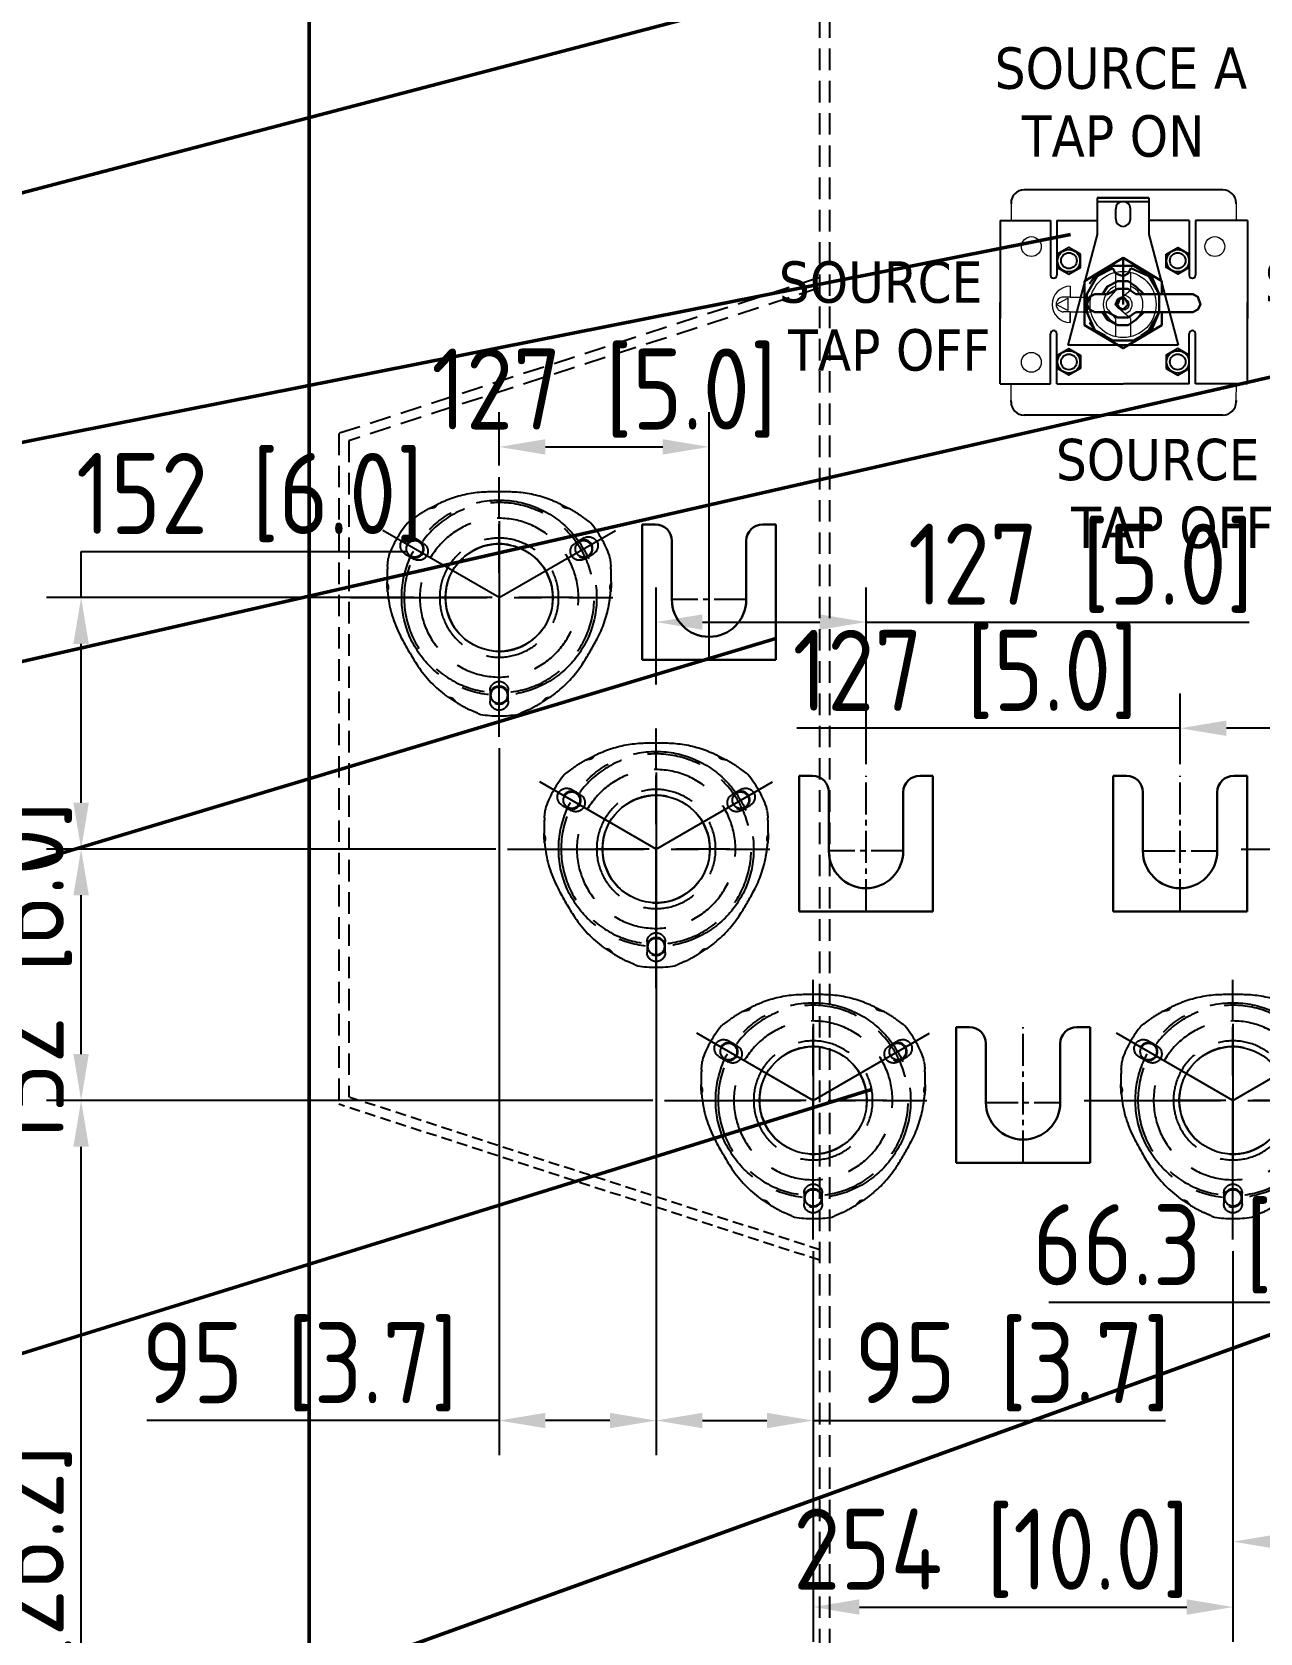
# Model space of a CAD drawing. Header units: millimetres. Extents: x 237080 to 246815, y -181726 to -175279.
# Drawn here: x 238510 to 239253, y -177524 to -176555 of the extents above; entities that cross this region are included whole.
import ezdxf

# ---------------------------------------------------------------- set-up
doc = ezdxf.new("R2010")
doc.units = ezdxf.units.MM
doc.header["$LTSCALE"] = 13
for name, pattern in [('CENTER', [50.8, 31.75, -6.35, 6.35, -6.35]), ('CENTER2', [1.125, 0.75, -0.125, 0.125, -0.125]), ('CENTERX2', [101.6, 63.5, -12.7, 12.7, -12.7]), ('DASHED', [0.75, 0.5, -0.25])]:
    doc.linetypes.add(name, pattern=pattern)
doc.layers.get('0').update_dxf_attribs({"color": 1, "linetype": 'CENTER'})
for name, color, linetype in [('1', 4, 'Continuous'), ('2细线层', 4, 'Continuous'), ('4虚线层', 6, 'DASHED'), ('中心线', 1, 'CENTER2'), ('粗实线', 4, 'Continuous')]:
    doc.layers.add(name, color=color, linetype=linetype)
doc.layers.add('2细实线', color=3, linetype='Continuous', lineweight=20)
doc.layers.add('标注、文本', color=3, linetype='Continuous', lineweight=25)
doc.styles.get("Standard").update_dxf_attribs({"font": 'gbenor.shx', "bigfont": 'gbcbig.shx'})
doc.styles.add('Tahoma$001', font='tahoma.ttf', dxfattribs={"height": 2.159784})
doc.dimstyles.new('英寸 1-10', dxfattribs={"dimscale": 14, "dimtxt": 3.5, "dimasz": 2, "dimexe": 1.5, "dimexo": 0.5, "dimgap": 0.5, "dimtad": 1, "dimtoh": 1, "dimdec": 1, "dimdsep": 46, "dimtxsty": 'Standard', "dimcen": 2.5, "dimclrd": 3, "dimclre": 3, "dimclrt": 3, "dimadec": 0, "dimazin": 2, "dimtfac": 1, "dimtdec": 1, "dimtmove": 0, "dimatfit": 2, "dimfxl": 1, "dimarcsym": 0})

# ---------------------------------------------------------------- blocks, each defined once
blk = doc.blocks.new('A$C712F3155')
at = {"layer": '1', "color": 1, "linetype": 'CENTERX2', "lineweight": -3, "ltscale": 0.1}
for p, q in [((90, 0), (90, 156.99)), ((90, 130.33), (90, 35.46)), ((90, 84.09), (19.54, 124.77)), ((90, 84.09), (160.46, 124.77)), ((0, 84.09), (158.71, 84.09))]:
    blk.add_line(p, q, dxfattribs=at)
blk.add_circle((90, 84.09), 59, dxfattribs=at)
at = {"layer": '2细线层'}
for centre in [(38.9, 113.59), (141.1, 113.59), (90, 25.09)]:
    blk.add_circle(centre, 5, dxfattribs=at)
at = {"layer": '标注、文本'}
for centre in [(38.9, 113.59), (141.1, 113.59), (90, 25.09)]:
    blk.add_arc(centre, 5.5, 242.67153, 150.00001, dxfattribs=at)
at = {"layer": '粗实线'}
blk.add_circle((90, 84.09), 32.5, dxfattribs=at)
blk = doc.blocks.new('0.020')
at = {"layer": '中心线', "ltscale": 2}
for p, q in [((13611.24, 16499.07), (13611.24, 16581.07)), ((13588.74, 16535.57), (13633.74, 16535.57))]:
    blk.add_line(p, q, dxfattribs=at)
at = {"layer": '粗实线', "lineweight": 30}
for p, q in [((13570.74, 16499.07), (13570.74, 16581.07)), ((13570.74, 16581.07), (13578.74, 16581.07)), ((13643.74, 16581.07), (13651.74, 16581.07)), ((13651.74, 16499.07), (13651.74, 16581.07)), ((13588.74, 16535.57), (13588.74, 16571.07)), ((13633.74, 16535.57), (13633.74, 16571.07)), ((13570.74, 16499.07), (13651.74, 16499.07))]:
    blk.add_line(p, q, dxfattribs=at)
for centre, radius, start, end in [((13578.74, 16571.07), 10, 0, 90), ((13643.74, 16571.07), 10, 90, 180), ((13611.24, 16535.57), 22.5, 180, 0)]:
    blk.add_arc(centre, radius, start, end, dxfattribs=at)
blk = doc.blocks.new('*D238')
at = {"layer": '2细实线', "color": 3, "linetype": 'ByBlock', "lineweight": -2}
for p, q in [((238887.68, -176949.98), (238887.68, -176891.3)), ((239014.68, -176998.23), (239014.68, -176891.3)), ((238915.68, -176912.3), (238986.68, -176912.3)), ((239014.68, -176912.3), (239246.55, -176912.3))]:
    blk.add_line(p, q, dxfattribs=at)
at = {"layer": '2细实线', "color": 3, "linetype": 'ByBlock'}
for points in [[(238915.68, -176907.64), (238915.68, -176916.97), (238887.68, -176912.3)], [(238986.68, -176907.64), (238986.68, -176916.97), (239014.68, -176912.3)]]:
    blk.add_solid(points, dxfattribs=at)
at = {"layer": 'Defpoints', "color": 0, "linetype": 'ByBlock'}
for p in [(239014.68, -176912.3), (238887.68, -176956.98), (239014.68, -177005.23)]:
    blk.add_point(p, dxfattribs=at)
at = {"layer": '2细实线', "color": 3, "linetype": 'ByBlock', "insert": (239144.62, -176879.78), "char_height": 49, "attachment_point": 5}
blk.add_mtext('127 [5.0]', dxfattribs=at)
blk = doc.blocks.new('*D239')
at = {"layer": '2细实线', "color": 3, "linetype": 'ByBlock', "lineweight": -2}
for p, q in [((238792.68, -176817.63), (238792.68, -176785.36)), ((238919.68, -176928.23), (238919.68, -176785.36)), ((238820.68, -176806.36), (238891.68, -176806.36))]:
    blk.add_line(p, q, dxfattribs=at)
at = {"layer": '2细实线', "color": 3, "linetype": 'ByBlock'}
for points in [[(238820.68, -176801.7), (238820.68, -176811.03), (238792.68, -176806.36)], [(238891.68, -176801.7), (238891.68, -176811.03), (238919.68, -176806.36)]]:
    blk.add_solid(points, dxfattribs=at)
at = {"layer": 'Defpoints', "color": 0, "linetype": 'ByBlock'}
for p in [(238919.68, -176806.36), (238792.68, -176824.63), (238919.68, -176935.23)]:
    blk.add_point(p, dxfattribs=at)
at = {"layer": '2细实线', "color": 3, "linetype": 'ByBlock', "insert": (238856.18, -176773.84), "char_height": 49, "attachment_point": 5}
blk.add_mtext('127 [5.0]', dxfattribs=at)
blk = doc.blocks.new('*D241')
at = {"layer": '2细实线', "color": 3, "linetype": 'ByBlock', "lineweight": -2}
for p, q in [((239204.68, -176998.23), (239204.68, -176955.5)), ((239331.68, -176969.63), (239331.68, -176955.5)), ((239204.68, -176976.5), (238972.8, -176976.5)), ((239303.68, -176976.5), (239232.68, -176976.5))]:
    blk.add_line(p, q, dxfattribs=at)
at = {"layer": '2细实线', "color": 3, "linetype": 'ByBlock'}
for points in [[(239232.68, -176971.83), (239232.68, -176981.16), (239204.68, -176976.5)], [(239303.68, -176971.83), (239303.68, -176981.16), (239331.68, -176976.5)]]:
    blk.add_solid(points, dxfattribs=at)
at = {"layer": 'Defpoints', "color": 0, "linetype": 'ByBlock'}
for p in [(239204.68, -176976.5), (239331.68, -176976.63), (239204.68, -177005.23)]:
    blk.add_point(p, dxfattribs=at)
at = {"layer": '2细实线', "color": 3, "linetype": 'ByBlock', "insert": (239074.74, -176943.97), "char_height": 49, "attachment_point": 5}
blk.add_mtext('127 [5.0]', dxfattribs=at)
blk = doc.blocks.new('A$C03F92070')
at = {"layer": '4虚线层', "ltscale": 5}
for p, q in [((16.36, 107.57), (21.99, 104.32)), ((67.85, 40.24), (67.85, 116.01)), ((113.71, 104.32), (119.34, 107.57)), ((16.49, 94.79), (10.86, 98.04)), ((124.84, 98.04), (119.21, 94.79)), ((23.33, 71.49), (112.37, 71.49)), ((62.35, 8.86), (62.35, 15.36)), ((73.35, 15.36), (73.35, 8.86))]:
    blk.add_line(p, q, dxfattribs=at)
for radius in [57.5, 48, 36, 32.5]:
    blk.add_circle((67.85, 71.49), radius, dxfattribs=at)
at = {"layer": '4虚线层', "ltscale": 5, "extrusion": (0, 0, -1)}
for centre, radius, start, end in [((-67.85, -88.03), 223.54, 87.94531, 92.05469), ((-68.85, 46.49), 90, 64.92451, 71.02185), ((-62.34, 65.41), 70, 71.02185, 87.94531), ((-73.35, 65.41), 70, 92.05469, 108.97815), ((-66.85, 46.49), 90, 108.97815, 115.07549), ((-67.85, 71.49), 71.5, 20.96454, 39.03546), ((-68.85, 46.49), 90, 51.08313, 52.23427), ((-68.85, 46.49), 90, 55.4521, 61.38179), ((-66.85, 46.49), 90, 118.61821, 124.5479), ((-66.85, 46.49), 90, 127.76573, 128.91687), ((-67.85, 71.49), 71.5, 140.96454, 159.03546), ((-90, 83.12), 90, 7.76573, 8.91687), ((-45.7, 83.12), 90, 171.08313, 172.23427), ((-90, 83.12), 90, 358.61821, 4.5479), ((-45.7, 83.12), 90, 175.4521, 181.38179), ((-90, 83.12), 90, 349.46719, 355.07549), ((-65.57, 80.82), 70, 186.60228, 207.21776), ((-45.7, 83.12), 90, 184.92451, 186.60228), ((-70.33, 79.46), 70, 331.9245, 349.46719), ((70.97, 151.05), 223.54, 207.21776, 212.35682), ((-205.81, 151.73), 223.54, 327.65027, 331.9245), ((-76.09, 69.57), 70, 310.17076, 327.65027), ((-58.73, 68.87), 70, 212.35682, 233.02623), ((-89, 84.85), 90, 304.92451, 310.17076), ((-46.7, 84.85), 90, 233.02623, 235.07549), ((-89, 84.85), 90, 295.4521, 301.38179), ((-89, 84.85), 90, 291.08313, 292.23427), ((-67.85, 71.49), 71.5, 260.96454, 279.03546), ((-46.7, 84.85), 90, 247.76573, 248.91687), ((-46.7, 84.85), 90, 238.61821, 244.5479)]:
    blk.add_arc(centre, radius, start, end, dxfattribs=at)
at = {"layer": '4虚线层', "ltscale": 5}
for centre, start, end in [((13.61, 102.81), 60, 240), ((122.09, 102.81), 300, 120), ((19.24, 99.56), 240, 60), ((116.46, 99.56), 120, 300), ((67.85, 15.36), 0, 180), ((67.85, 8.86), 180, 0)]:
    blk.add_arc(centre, 5.5, start, end, dxfattribs=at)
for points, knots in [([(30.89, 128.1), (30.89, 128.1), (30.88, 128.1), (30.83, 128.07), (30.76, 128.04), (30.57, 127.95), (30.45, 127.89), (30.18, 127.77), (30.03, 127.69), (29.7, 127.53), (29.52, 127.45), (29.16, 127.27), (28.96, 127.17), (28.58, 126.98), (28.39, 126.89), (27.99, 126.69), (27.8, 126.59), (27.42, 126.39), (27.24, 126.3), (26.87, 126.11), (26.7, 126.02), (26.39, 125.85), (26.24, 125.77), (25.98, 125.63), (25.87, 125.57), (25.69, 125.47), (25.63, 125.44), (25.58, 125.41), (25.57, 125.4), (25.57, 125.4), (25.57, 125.4), (25.57, 125.4)], [0, 0, 0, 0, 0.043819, 0.043819, 0.119878, 0.119878, 0.195937, 0.195937, 0.271996, 0.271996, 0.348055, 0.348055, 0.424114, 0.424114, 0.500173, 0.500173, 0.576231, 0.576231, 0.65229, 0.65229, 0.728349, 0.728349, 0.804408, 0.804408, 0.880467, 0.880467, 0.956526, 0.956526, 0.994556, 0.994556, 1, 1, 1, 1]), ([(30.71, 128.01), (30.65, 127.99), (30.59, 127.94), (30.48, 127.84), (30.42, 127.77), (30.3, 127.62), (30.24, 127.54), (30.11, 127.35), (30.04, 127.25), (29.89, 127.05), (29.81, 126.95), (29.62, 126.74), (29.51, 126.65), (29.29, 126.47), (29.16, 126.4), (28.9, 126.26), (28.77, 126.2), (28.36, 126.06), (28.08, 125.99), (27.53, 125.87), (27.26, 125.83), (26.87, 125.76), (26.75, 125.74), (26.5, 125.7), (26.38, 125.67), (26.05, 125.61), (25.85, 125.56), (25.74, 125.5)], [0, 0, 0, 0, 0.0625, 0.0625, 0.125, 0.125, 0.1875, 0.1875, 0.25, 0.25, 0.3125, 0.3125, 0.375, 0.375, 0.4375, 0.4375, 0.5, 0.5, 0.625, 0.625, 0.75, 0.75, 0.8125, 0.8125, 0.875, 0.875, 1, 1, 1, 1]), ([(110.13, 125.4), (110.13, 125.4), (110.13, 125.4), (110.13, 125.4), (110.12, 125.41), (110.07, 125.44), (110.01, 125.47), (109.83, 125.57), (109.72, 125.63), (109.46, 125.77), (109.31, 125.85), (108.99, 126.02), (108.81, 126.11), (108.45, 126.3), (108.26, 126.4), (107.88, 126.6), (107.68, 126.7), (107.29, 126.9), (107.1, 127), (106.72, 127.18), (106.53, 127.28), (106.16, 127.46), (105.99, 127.54), (105.66, 127.7), (105.51, 127.77), (105.24, 127.9), (105.12, 127.95), (104.94, 128.04), (104.87, 128.07), (104.82, 128.09), (104.81, 128.1), (104.8, 128.1), (104.8, 128.1), (104.8, 128.1)], [0, 0, 0, 0, 0.005743, 0.005743, 0.043766, 0.043766, 0.119813, 0.119813, 0.195859, 0.195859, 0.271906, 0.271906, 0.347952, 0.347952, 0.423999, 0.423999, 0.500046, 0.500046, 0.576092, 0.576092, 0.652139, 0.652139, 0.728185, 0.728185, 0.804232, 0.804232, 0.880279, 0.880279, 0.956325, 0.956325, 0.994349, 0.994349, 1, 1, 1, 1]), ([(109.96, 125.5), (109.9, 125.53), (109.83, 125.55), (109.65, 125.6), (109.54, 125.63), (109.21, 125.7), (108.96, 125.74), (108.44, 125.83), (108.17, 125.87), (107.63, 125.99), (107.34, 126.06), (106.94, 126.2), (106.8, 126.26), (106.54, 126.39), (106.42, 126.47), (106.19, 126.64), (106.08, 126.74), (105.9, 126.94), (105.81, 127.05), (105.66, 127.25), (105.59, 127.35), (105.46, 127.53), (105.39, 127.62), (105.28, 127.77), (105.22, 127.84), (105.11, 127.94), (105.05, 127.99), (104.99, 128.01)], [0, 0, 0, 0, 0.0625, 0.0625, 0.125, 0.125, 0.25, 0.25, 0.375, 0.375, 0.5, 0.5, 0.5625, 0.5625, 0.625, 0.625, 0.6875, 0.6875, 0.75, 0.75, 0.8125, 0.8125, 0.875, 0.875, 0.9375, 0.9375, 1, 1, 1, 1]), ([(13.95, 117.81), (13.92, 117.79), (13.88, 117.76), (13.82, 117.71), (13.77, 117.67), (13.74, 117.65), (13.73, 117.64)], [0, 0, 0, 0, 0.272943, 0.542517, 0.809704, 1, 1, 1, 1]), ([(14.22, 118.02), (14.2, 118), (14.15, 117.96), (14.08, 117.91), (14.01, 117.86), (13.97, 117.82), (13.95, 117.81)], [0, 0, 0, 0, 0.251777, 0.501943, 0.751136, 1, 1, 1, 1]), ([(14.55, 118.27), (14.52, 118.25), (14.46, 118.2), (14.38, 118.14), (14.3, 118.08), (14.25, 118.04), (14.22, 118.02)], [0, 0, 0, 0, 0.251749, 0.501948, 0.751171, 1, 1, 1, 1]), ([(15.74, 119.15), (15.69, 119.12), (15.59, 119.05), (15.45, 118.94), (15.32, 118.84), (15.18, 118.74), (15.05, 118.65), (14.92, 118.55), (14.8, 118.45), (14.67, 118.36), (14.59, 118.3), (14.55, 118.27)], [0, 0, 0, 0, 0.114473, 0.22719, 0.338528, 0.448878, 0.558641, 0.668227, 0.778044, 0.888502, 1, 1, 1, 1]), ([(17.82, 120.63), (17.81, 120.62), (17.74, 120.57), (17.58, 120.46), (17.28, 120.26), (16.94, 120.02), (16.6, 119.78), (16.29, 119.55), (16.01, 119.35), (15.83, 119.22), (15.74, 119.15)], [0, 0, 0, 0, 0.026865, 0.187364, 0.351072, 0.511786, 0.674931, 0.783277, 0.891149, 1, 1, 1, 1]), ([(119.96, 119.15), (119.92, 119.19), (119.82, 119.25), (119.69, 119.35), (119.55, 119.45), (119.41, 119.55), (119.28, 119.65), (119.06, 119.81), (118.76, 120.02), (118.42, 120.26), (118.12, 120.46), (117.96, 120.57), (117.89, 120.62), (117.88, 120.63)], [0, 0, 0, 0, 0.05466, 0.108896, 0.162888, 0.216817, 0.270864, 0.325211, 0.488741, 0.649833, 0.813717, 0.974388, 1, 1, 1, 1]), ([(121.15, 118.27), (121.11, 118.3), (121.03, 118.36), (120.9, 118.45), (120.78, 118.55), (120.65, 118.65), (120.52, 118.74), (120.38, 118.84), (120.25, 118.94), (120.1, 119.05), (120.01, 119.12), (119.96, 119.15)], [0, 0, 0, 0, 0.111498, 0.221956, 0.331773, 0.441359, 0.551122, 0.661472, 0.77281, 0.885527, 1, 1, 1, 1]), ([(121.48, 118.02), (121.45, 118.04), (121.4, 118.08), (121.32, 118.14), (121.23, 118.2), (121.18, 118.25), (121.15, 118.27)], [0, 0, 0, 0, 0.248829, 0.498052, 0.748251, 1, 1, 1, 1]), ([(121.75, 117.81), (121.73, 117.82), (121.69, 117.86), (121.62, 117.91), (121.55, 117.96), (121.5, 118), (121.48, 118.02)], [0, 0, 0, 0, 0.248864, 0.498057, 0.748223, 1, 1, 1, 1]), ([(121.97, 117.64), (121.96, 117.65), (121.93, 117.67), (121.88, 117.71), (121.82, 117.76), (121.78, 117.79), (121.75, 117.81)], [0, 0, 0, 0, 0.190293, 0.457482, 0.727057, 1, 1, 1, 1]), ([(0.52, 92.79), (0.51, 92.73), (0.5, 92.62), (0.48, 92.45), (0.46, 92.28), (0.45, 92.11), (0.43, 91.95), (0.4, 91.68), (0.37, 91.32), (0.33, 90.9), (0.3, 90.54), (0.29, 90.34), (0.28, 90.26), (0.28, 90.25)], [0, 0, 0, 0, 0.05466, 0.108897, 0.162889, 0.216817, 0.270864, 0.325211, 0.488741, 0.649833, 0.813717, 0.974388, 1, 1, 1, 1]), ([(0.69, 94.25), (0.68, 94.21), (0.67, 94.11), (0.65, 93.95), (0.63, 93.8), (0.61, 93.64), (0.59, 93.47), (0.57, 93.31), (0.55, 93.14), (0.53, 92.96), (0.52, 92.85), (0.52, 92.79)], [0, 0, 0, 0, 0.111498, 0.221956, 0.331773, 0.441359, 0.551122, 0.661472, 0.77281, 0.885527, 1, 1, 1, 1]), ([(0.74, 94.67), (0.73, 94.63), (0.73, 94.57), (0.71, 94.47), (0.7, 94.36), (0.69, 94.29), (0.69, 94.25)], [0, 0, 0, 0, 0.248829, 0.498052, 0.748251, 1, 1, 1, 1]), ([(0.82, 95.29), (0.82, 95.27), (0.81, 95.24), (0.81, 95.17), (0.8, 95.1), (0.79, 95.04), (0.78, 95.01)], [0, 0, 0, 0, 0.190297, 0.457484, 0.727058, 1, 1, 1, 1]), ([(134.92, 95.01), (134.91, 95.04), (134.9, 95.1), (134.89, 95.17), (134.89, 95.24), (134.88, 95.27), (134.88, 95.29)], [0, 0, 0, 0, 0.272943, 0.542517, 0.809704, 1, 1, 1, 1]), ([(134.96, 94.67), (134.96, 94.7), (134.95, 94.76), (134.94, 94.85), (134.93, 94.93), (134.92, 94.98), (134.92, 95.01)], [0, 0, 0, 0, 0.251777, 0.501943, 0.751136, 1, 1, 1, 1]), ([(135.01, 94.25), (135.01, 94.29), (135, 94.36), (134.99, 94.47), (134.97, 94.57), (134.96, 94.63), (134.96, 94.67)], [0, 0, 0, 0, 0.251749, 0.501948, 0.751171, 1, 1, 1, 1]), ([(135.18, 92.79), (135.18, 92.85), (135.16, 92.96), (135.15, 93.14), (135.13, 93.31), (135.11, 93.47), (135.09, 93.64), (135.07, 93.8), (135.05, 93.95), (135.03, 94.11), (135.02, 94.21), (135.01, 94.25)], [0, 0, 0, 0, 0.114473, 0.22719, 0.338528, 0.448878, 0.558641, 0.668227, 0.778044, 0.888502, 1, 1, 1, 1]), ([(135.42, 90.25), (135.42, 90.26), (135.41, 90.34), (135.4, 90.54), (135.37, 90.9), (135.33, 91.31), (135.29, 91.73), (135.25, 92.11), (135.22, 92.45), (135.2, 92.67), (135.18, 92.79)], [0, 0, 0, 0, 0.026865, 0.187364, 0.351073, 0.511786, 0.674931, 0.783277, 0.891149, 1, 1, 1, 1]), ([(0.02, 81.15), (0.02, 81.15), (0.02, 81.15), (0.02, 81.15), (0.02, 81.14), (0.02, 81.08), (0.02, 81.01), (0.02, 80.81), (0.03, 80.68), (0.04, 80.38), (0.04, 80.21), (0.05, 79.85), (0.06, 79.65), (0.08, 79.24), (0.09, 79.03), (0.11, 78.6), (0.12, 78.38), (0.14, 77.94), (0.16, 77.72), (0.18, 77.3), (0.2, 77.09), (0.23, 76.68), (0.24, 76.49), (0.27, 76.13), (0.28, 75.96), (0.3, 75.67), (0.32, 75.54), (0.33, 75.33), (0.34, 75.26), (0.34, 75.2), (0.35, 75.19), (0.35, 75.19), (0.35, 75.19), (0.35, 75.19)], [0, 0, 0, 0, 0.005743, 0.005743, 0.043766, 0.043766, 0.119813, 0.119813, 0.195859, 0.195859, 0.271906, 0.271906, 0.347952, 0.347952, 0.423999, 0.423999, 0.500046, 0.500046, 0.576092, 0.576092, 0.652139, 0.652139, 0.728185, 0.728185, 0.804232, 0.804232, 0.880279, 0.880279, 0.956325, 0.956325, 0.994349, 0.994349, 1, 1, 1, 1]), ([(0.02, 80.95), (0.02, 80.89), (0.04, 80.81), (0.08, 80.63), (0.12, 80.53), (0.22, 80.21), (0.31, 79.97), (0.5, 79.47), (0.59, 79.22), (0.76, 78.69), (0.85, 78.41), (0.92, 77.98), (0.94, 77.84), (0.96, 77.55), (0.95, 77.4), (0.91, 77.12), (0.88, 76.97), (0.8, 76.71), (0.75, 76.59), (0.65, 76.35), (0.6, 76.24), (0.51, 76.03), (0.47, 75.94), (0.39, 75.76), (0.37, 75.68), (0.33, 75.53), (0.32, 75.46), (0.33, 75.4)], [0, 0, 0, 0, 0.0625, 0.0625, 0.125, 0.125, 0.25, 0.25, 0.375, 0.375, 0.5, 0.5, 0.5625, 0.5625, 0.625, 0.625, 0.6875, 0.6875, 0.75, 0.75, 0.8125, 0.8125, 0.875, 0.875, 0.9375, 0.9375, 1, 1, 1, 1]), ([(135.37, 75.4), (135.38, 75.46), (135.37, 75.53), (135.33, 75.68), (135.31, 75.76), (135.23, 75.94), (135.19, 76.03), (135.1, 76.24), (135.04, 76.35), (134.95, 76.58), (134.9, 76.71), (134.82, 76.97), (134.79, 77.11), (134.75, 77.4), (134.74, 77.54), (134.76, 77.83), (134.78, 77.98), (134.85, 78.4), (134.93, 78.68), (135.11, 79.21), (135.2, 79.47), (135.34, 79.84), (135.38, 79.96), (135.47, 80.2), (135.51, 80.31), (135.62, 80.63), (135.68, 80.83), (135.68, 80.95)], [0, 0, 0, 0, 0.0625, 0.0625, 0.125, 0.125, 0.1875, 0.1875, 0.25, 0.25, 0.3125, 0.3125, 0.375, 0.375, 0.4375, 0.4375, 0.5, 0.5, 0.625, 0.625, 0.75, 0.75, 0.8125, 0.8125, 0.875, 0.875, 1, 1, 1, 1]), ([(135.35, 75.19), (135.35, 75.19), (135.35, 75.2), (135.36, 75.26), (135.37, 75.34), (135.38, 75.54), (135.4, 75.67), (135.42, 75.97), (135.43, 76.14), (135.46, 76.51), (135.48, 76.7), (135.5, 77.11), (135.52, 77.32), (135.54, 77.75), (135.56, 77.97), (135.58, 78.41), (135.59, 78.62), (135.61, 79.05), (135.62, 79.26), (135.64, 79.67), (135.65, 79.86), (135.66, 80.22), (135.66, 80.39), (135.67, 80.68), (135.67, 80.81), (135.68, 81.01), (135.68, 81.08), (135.68, 81.14), (135.68, 81.15), (135.68, 81.15), (135.68, 81.15), (135.68, 81.15)], [0, 0, 0, 0, 0.043819, 0.043819, 0.119878, 0.119878, 0.195937, 0.195937, 0.271996, 0.271996, 0.348055, 0.348055, 0.424114, 0.424114, 0.500173, 0.500173, 0.576232, 0.576232, 0.65229, 0.65229, 0.728349, 0.728349, 0.804408, 0.804408, 0.880467, 0.880467, 0.956526, 0.956526, 0.994556, 0.994556, 1, 1, 1, 1]), ([(37.3, 11.18), (37.3, 11.18), (37.31, 11.17), (37.36, 11.14), (37.42, 11.09), (37.59, 10.98), (37.7, 10.9), (37.95, 10.73), (38.09, 10.63), (38.39, 10.43), (38.55, 10.32), (38.89, 10.09), (39.07, 9.97), (39.42, 9.73), (39.61, 9.61), (39.98, 9.37), (40.16, 9.26), (40.51, 9.03), (40.69, 8.91), (41.04, 8.69), (41.2, 8.59), (41.51, 8.4), (41.65, 8.31), (41.9, 8.16), (42.01, 8.09), (42.18, 7.99), (42.24, 7.95), (42.29, 7.92), (42.3, 7.91), (42.3, 7.91), (42.3, 7.91), (42.3, 7.91)], [0, 0, 0, 0, 0.043819, 0.043819, 0.119878, 0.119878, 0.195937, 0.195937, 0.271996, 0.271996, 0.348055, 0.348055, 0.424114, 0.424114, 0.500173, 0.500173, 0.576231, 0.576231, 0.65229, 0.65229, 0.728349, 0.728349, 0.804408, 0.804408, 0.880467, 0.880467, 0.956526, 0.956526, 0.994556, 0.994556, 1, 1, 1, 1]), ([(37.47, 11.06), (37.52, 11.02), (37.59, 11), (37.73, 10.95), (37.82, 10.93), (38.01, 10.91), (38.11, 10.9), (38.34, 10.88), (38.46, 10.87), (38.71, 10.83), (38.85, 10.81), (39.11, 10.75), (39.25, 10.71), (39.52, 10.6), (39.64, 10.53), (39.89, 10.37), (40.01, 10.29), (40.34, 10.01), (40.54, 9.8), (40.91, 9.38), (41.09, 9.17), (41.34, 8.87), (41.42, 8.77), (41.58, 8.58), (41.66, 8.48), (41.88, 8.23), (42.02, 8.08), (42.13, 8.02)], [0, 0, 0, 0, 0.0625, 0.0625, 0.125, 0.125, 0.1875, 0.1875, 0.25, 0.25, 0.3125, 0.3125, 0.375, 0.375, 0.4375, 0.4375, 0.5, 0.5, 0.625, 0.625, 0.75, 0.75, 0.8125, 0.8125, 0.875, 0.875, 1, 1, 1, 1]), ([(93.4, 7.91), (93.4, 7.91), (93.4, 7.91), (93.4, 7.91), (93.41, 7.92), (93.46, 7.95), (93.52, 7.99), (93.69, 8.09), (93.8, 8.16), (94.06, 8.32), (94.2, 8.4), (94.51, 8.6), (94.68, 8.7), (95.02, 8.92), (95.2, 9.04), (95.56, 9.27), (95.75, 9.39), (96.12, 9.63), (96.3, 9.75), (96.65, 9.98), (96.83, 10.1), (97.16, 10.33), (97.32, 10.43), (97.62, 10.64), (97.76, 10.73), (98.01, 10.9), (98.11, 10.98), (98.28, 11.1), (98.34, 11.14), (98.39, 11.17), (98.4, 11.18), (98.4, 11.18), (98.4, 11.18), (98.4, 11.18)], [0, 0, 0, 0, 0.005743, 0.005743, 0.043766, 0.043766, 0.119813, 0.119813, 0.195859, 0.195859, 0.271906, 0.271906, 0.347952, 0.347952, 0.423999, 0.423999, 0.500046, 0.500046, 0.576092, 0.576092, 0.652139, 0.652139, 0.728185, 0.728185, 0.804232, 0.804232, 0.880279, 0.880279, 0.956325, 0.956325, 0.994349, 0.994349, 1, 1, 1, 1]), ([(93.57, 8.02), (93.62, 8.05), (93.68, 8.1), (93.82, 8.23), (93.89, 8.31), (94.11, 8.56), (94.27, 8.76), (94.61, 9.17), (94.79, 9.38), (95.16, 9.79), (95.36, 10), (95.69, 10.28), (95.8, 10.37), (96.05, 10.53), (96.18, 10.6), (96.44, 10.71), (96.58, 10.75), (96.85, 10.81), (96.98, 10.83), (97.24, 10.87), (97.36, 10.88), (97.58, 10.9), (97.69, 10.91), (97.88, 10.93), (97.96, 10.95), (98.11, 11), (98.18, 11.02), (98.23, 11.06)], [0, 0, 0, 0, 0.0625, 0.0625, 0.125, 0.125, 0.25, 0.25, 0.375, 0.375, 0.5, 0.5, 0.5625, 0.5625, 0.625, 0.625, 0.6875, 0.6875, 0.75, 0.75, 0.8125, 0.8125, 0.875, 0.875, 0.9375, 0.9375, 1, 1, 1, 1]), ([(50.31, 3.59), (50.32, 3.59), (50.4, 3.55), (50.57, 3.46), (50.9, 3.31), (51.28, 3.14), (51.66, 2.96), (52.01, 2.8), (52.32, 2.67), (52.52, 2.57), (52.63, 2.53)], [0, 0, 0, 0, 0.026866, 0.187364, 0.351073, 0.511786, 0.674931, 0.783277, 0.891149, 1, 1, 1, 1]), ([(52.63, 2.53), (52.68, 2.5), (52.79, 2.46), (52.95, 2.39), (53.11, 2.32), (53.26, 2.25), (53.41, 2.19), (53.56, 2.12), (53.7, 2.06), (53.85, 2), (53.94, 1.96), (53.98, 1.94)], [0, 0, 0, 0, 0.114473, 0.22719, 0.338528, 0.448878, 0.558641, 0.668227, 0.778044, 0.888502, 1, 1, 1, 1]), ([(53.98, 1.94), (54.02, 1.93), (54.09, 1.9), (54.18, 1.86), (54.28, 1.82), (54.34, 1.79), (54.37, 1.78)], [0, 0, 0, 0, 0.251749, 0.501948, 0.751171, 1, 1, 1, 1]), ([(54.37, 1.78), (54.4, 1.77), (54.45, 1.74), (54.54, 1.71), (54.61, 1.68), (54.66, 1.66), (54.69, 1.65)], [0, 0, 0, 0, 0.251777, 0.501943, 0.751136, 1, 1, 1, 1]), ([(54.69, 1.65), (54.71, 1.64), (54.77, 1.61), (54.84, 1.58), (54.9, 1.56), (54.93, 1.55), (54.94, 1.54)], [0, 0, 0, 0, 0.272943, 0.542518, 0.809705, 1, 1, 1, 1]), ([(80.76, 1.54), (80.77, 1.55), (80.8, 1.56), (80.86, 1.58), (80.93, 1.61), (80.99, 1.64), (81.01, 1.65)], [0, 0, 0, 0, 0.190295, 0.457482, 0.727057, 1, 1, 1, 1]), ([(81.01, 1.65), (81.04, 1.66), (81.08, 1.68), (81.16, 1.71), (81.25, 1.74), (81.3, 1.77), (81.33, 1.78)], [0, 0, 0, 0, 0.248864, 0.498057, 0.748223, 1, 1, 1, 1]), ([(81.33, 1.78), (81.36, 1.79), (81.42, 1.82), (81.52, 1.86), (81.61, 1.9), (81.68, 1.93), (81.72, 1.94)], [0, 0, 0, 0, 0.248829, 0.498052, 0.748251, 1, 1, 1, 1]), ([(81.72, 1.94), (81.76, 1.96), (81.85, 2), (82, 2.06), (82.14, 2.12), (82.29, 2.19), (82.44, 2.25), (82.59, 2.32), (82.75, 2.39), (82.91, 2.46), (83.02, 2.5), (83.07, 2.53)], [0, 0, 0, 0, 0.111498, 0.221956, 0.331773, 0.441359, 0.551122, 0.661472, 0.77281, 0.885527, 1, 1, 1, 1]), ([(83.07, 2.53), (83.12, 2.55), (83.23, 2.6), (83.38, 2.67), (83.54, 2.73), (83.69, 2.8), (83.84, 2.87), (84.09, 2.98), (84.42, 3.14), (84.8, 3.31), (85.13, 3.46), (85.3, 3.55), (85.38, 3.58), (85.39, 3.59)], [0, 0, 0, 0, 0.05466, 0.108897, 0.162889, 0.216817, 0.270864, 0.325211, 0.488741, 0.649834, 0.813718, 0.974389, 1, 1, 1, 1])]:
    blk.add_open_spline(points, degree=3, knots=knots, dxfattribs=at)
blk.add_open_spline([(0.82, 95.28), (0.81, 95.2), (0.82, 95.09), (0.84, 94.95)], degree=3, dxfattribs=at)
blk = doc.blocks.new('*D246')
at = {"layer": '2细实线', "color": 3, "linetype": 'ByBlock', "lineweight": -2}
for p, q in [((238885.68, -177201.53), (238518.74, -177201.53)), ((238539.74, -177839.53), (238539.74, -177229.53)), ((238758.38, -177867.53), (238518.74, -177867.53))]:
    blk.add_line(p, q, dxfattribs=at)
at = {"layer": '2细实线', "color": 3, "linetype": 'ByBlock'}
for points in [[(238535.07, -177229.53), (238544.4, -177229.53), (238539.74, -177201.53)], [(238535.07, -177839.53), (238544.4, -177839.53), (238539.74, -177867.53)]]:
    blk.add_solid(points, dxfattribs=at)
at = {"layer": 'Defpoints', "color": 0, "linetype": 'ByBlock'}
for p in [(238539.74, -177201.53), (238892.68, -177201.53), (238765.38, -177867.53)]:
    blk.add_point(p, dxfattribs=at)
at = {"layer": '2细实线', "color": 3, "linetype": 'ByBlock', "insert": (238507.21, -177534.53), "char_height": 49, "attachment_point": 5, "rotation": 90}
blk.add_mtext('666 [26.2]', dxfattribs=at)
blk = doc.blocks.new('*D247')
at = {"layer": '2细实线', "color": 3, "linetype": 'ByBlock', "lineweight": -2}
for p, q in [((238790.68, -177049.53), (238518.74, -177049.53)), ((238539.74, -177173.53), (238539.74, -177077.53)), ((238644.94, -177201.53), (238518.74, -177201.53))]:
    blk.add_line(p, q, dxfattribs=at)
at = {"layer": '2细实线', "color": 3, "linetype": 'ByBlock'}
for points in [[(238535.07, -177077.53), (238544.4, -177077.53), (238539.74, -177049.53)], [(238535.07, -177173.53), (238544.4, -177173.53), (238539.74, -177201.53)]]:
    blk.add_solid(points, dxfattribs=at)
at = {"layer": 'Defpoints', "color": 0, "linetype": 'ByBlock'}
for p in [(238539.74, -177049.53), (238797.68, -177049.53), (238651.94, -177201.53)]:
    blk.add_point(p, dxfattribs=at)
at = {"layer": '2细实线', "color": 3, "linetype": 'ByBlock', "insert": (238507.21, -177125.53), "char_height": 49, "attachment_point": 5, "rotation": 90}
blk.add_mtext('152 [6.0]', dxfattribs=at)
blk = doc.blocks.new('*D248')
at = {"layer": '2细实线', "color": 3, "linetype": 'ByBlock', "lineweight": -2}
for p, q in [((238539.74, -176897.53), (238539.74, -176869.53)), ((238539.74, -176869.53), (238736.61, -176869.53)), ((238741.16, -176897.53), (238518.74, -176897.53)), ((238539.74, -177021.53), (238539.74, -176925.53)), ((238751.54, -177049.53), (238518.74, -177049.53))]:
    blk.add_line(p, q, dxfattribs=at)
at = {"layer": '2细实线', "color": 3, "linetype": 'ByBlock'}
for points in [[(238535.07, -176925.53), (238544.4, -176925.53), (238539.74, -176897.53)], [(238535.07, -177021.53), (238544.4, -177021.53), (238539.74, -177049.53)]]:
    blk.add_solid(points, dxfattribs=at)
at = {"layer": 'Defpoints', "color": 0, "linetype": 'ByBlock'}
for p in [(238539.74, -176897.53), (238748.16, -176897.53), (238758.54, -177049.53)]:
    blk.add_point(p, dxfattribs=at)
at = {"layer": '2细实线', "color": 3, "linetype": 'ByBlock', "insert": (238641.67, -176837.01), "char_height": 49, "attachment_point": 5}
blk.add_mtext('152 [6.0]', dxfattribs=at)
blk = doc.blocks.new('*D250')
at = {"layer": '2细实线', "color": 3, "linetype": 'ByBlock', "lineweight": -2}
for p, q in [((238792.68, -176988.62), (238792.68, -177416.15)), ((238887.68, -177049.89), (238887.68, -177416.15)), ((238792.68, -177395.15), (238579.53, -177395.15)), ((238859.68, -177395.15), (238820.68, -177395.15))]:
    blk.add_line(p, q, dxfattribs=at)
at = {"layer": '2细实线', "color": 3, "linetype": 'ByBlock'}
for points in [[(238820.68, -177390.48), (238820.68, -177399.81), (238792.68, -177395.15)], [(238859.68, -177390.48), (238859.68, -177399.81), (238887.68, -177395.15)]]:
    blk.add_solid(points, dxfattribs=at)
at = {"layer": 'Defpoints', "color": 0, "linetype": 'ByBlock'}
for p in [(238792.68, -176981.62), (238887.68, -177042.89), (238887.68, -177395.15)]:
    blk.add_point(p, dxfattribs=at)
at = {"layer": '2细实线', "color": 3, "linetype": 'ByBlock', "insert": (238672.1, -177362.63), "char_height": 49, "attachment_point": 5}
blk.add_mtext('95 [3.7]', dxfattribs=at)
blk = doc.blocks.new('*D251')
at = {"layer": '2细实线', "color": 3, "linetype": 'ByBlock', "lineweight": -2}
for p, q in [((238887.68, -177275.47), (238887.68, -177416.15)), ((238982.68, -177292.62), (238982.68, -177416.15)), ((238915.68, -177395.15), (238954.68, -177395.15)), ((238982.68, -177395.15), (239195.83, -177395.15))]:
    blk.add_line(p, q, dxfattribs=at)
at = {"layer": '2细实线', "color": 3, "linetype": 'ByBlock'}
for points in [[(238915.68, -177390.48), (238915.68, -177399.81), (238887.68, -177395.15)], [(238954.68, -177390.48), (238954.68, -177399.81), (238982.68, -177395.15)]]:
    blk.add_solid(points, dxfattribs=at)
at = {"layer": 'Defpoints', "color": 0, "linetype": 'ByBlock'}
for p in [(238887.68, -177268.47), (238982.68, -177285.62), (238982.68, -177395.15)]:
    blk.add_point(p, dxfattribs=at)
at = {"layer": '2细实线', "color": 3, "linetype": 'ByBlock', "insert": (239103.25, -177362.63), "char_height": 49, "attachment_point": 5}
blk.add_mtext('95 [3.7]', dxfattribs=at)
blk = doc.blocks.new('*D252')
at = {"layer": '2细实线', "color": 3, "linetype": 'ByBlock', "lineweight": -2}
for p, q in [((239236.68, -177292.62), (239236.68, -177528.92)), ((238982.68, -177310.94), (238982.68, -177528.92)), ((239010.68, -177507.92), (239208.68, -177507.92))]:
    blk.add_line(p, q, dxfattribs=at)
at = {"layer": '2细实线', "color": 3, "linetype": 'ByBlock'}
for points in [[(239010.68, -177503.25), (239010.68, -177512.58), (238982.68, -177507.92)], [(239208.68, -177503.25), (239208.68, -177512.58), (239236.68, -177507.92)]]:
    blk.add_solid(points, dxfattribs=at)
at = {"layer": 'Defpoints', "color": 0, "linetype": 'ByBlock'}
for p in [(239236.68, -177285.62), (238982.68, -177303.94), (239236.68, -177507.92)]:
    blk.add_point(p, dxfattribs=at)
at = {"layer": '2细实线', "color": 3, "linetype": 'ByBlock', "insert": (239090.46, -177475.4), "char_height": 49, "attachment_point": 5}
blk.add_mtext('254 [10.0]', dxfattribs=at)
blk = doc.blocks.new('*D253')
at = {"layer": '2细实线', "color": 3, "linetype": 'ByBlock', "lineweight": -2}
for p, q in [((239331.68, -177140.62), (239331.68, -177489.38)), ((239236.68, -177312.16), (239236.68, -177489.38)), ((239264.68, -177468.38), (239303.68, -177468.38)), ((239331.68, -177468.38), (239558.76, -177468.38))]:
    blk.add_line(p, q, dxfattribs=at)
at = {"layer": '2细实线', "color": 3, "linetype": 'ByBlock'}
for points in [[(239264.68, -177463.71), (239264.68, -177473.04), (239236.68, -177468.38)], [(239303.68, -177463.71), (239303.68, -177473.04), (239331.68, -177468.38)]]:
    blk.add_solid(points, dxfattribs=at)
at = {"layer": 'Defpoints', "color": 0, "linetype": 'ByBlock'}
for p in [(239331.68, -177133.62), (239236.68, -177305.16), (239331.68, -177468.38)]:
    blk.add_point(p, dxfattribs=at)
at = {"layer": '2细实线', "color": 3, "linetype": 'ByBlock', "insert": (239466.19, -177435.87), "char_height": 49, "attachment_point": 5}
blk.add_mtext('95 [3.7]', dxfattribs=at)
blk = doc.blocks.new('A$C2C6D2C8C')
at = {"color": 0, "linetype": 'ByBlock'}
for p, q in [((134.71, 136.18), (14.42, 136.18)), ((6.48, 128.24), (6.48, 127.68)), ((58.68, 131.42), (58.68, 109.14)), ((89.87, 131.42), (58.68, 131.42)), ((58.68, 131.42), (89.87, 131.42)), ((58.68, 129.19), (89.87, 129.19)), ((89.87, 131.42), (89.87, 109.14)), ((142.66, 127.68), (142.66, 128.24)), ((0, 117.68), (30.38, 117.68)), ((0, 117.68), (0, 58.38)), ((20.29, 117.68), (26.38, 117.68)), ((30.29, 117.68), (30.38, 117.68)), ((30.38, 117.68), (30.38, 84.6)), ((34.29, 117.68), (58.68, 117.68)), ((34.29, 117.68), (34.29, 84.6)), ((69.82, 118.56), (69.82, 124.74)), ((78.73, 118.56), (78.73, 124.74)), ((114.27, 117.68), (89.87, 117.68)), ((114.27, 117.68), (114.27, 84.6)), ((149.56, 117.68), (118.18, 117.68)), ((118.51, 117.68), (118.18, 117.68)), ((118.18, 117.68), (118.18, 84.6)), ((143.69, 117.68), (132.42, 117.68)), ((149.56, 117.68), (149.56, 58.38)), ((58.68, 109.14), (40.86, 42.3)), ((89.87, 109.14), (107.7, 42.3)), ((0, 18.79), (0, 68.09)), ((149.56, 18.79), (149.56, 68.09)), ((30.38, 18.79), (30.38, 49.17)), ((34.29, 18.79), (34.29, 49.17)), ((114.27, 18.79), (114.27, 49.17)), ((118.18, 18.79), (118.18, 49.17)), ((107.7, 42.3), (40.86, 42.3)), ((0, 18.79), (18.78, 18.79)), ((18.78, 18.79), (30.38, 18.79)), ((34.29, 18.79), (74.23, 18.79)), ((114.27, 18.79), (74.57, 18.79)), ((142.99, 18.79), (118.18, 18.79)), ((149.56, 18.79), (132.42, 18.79)), ((6.48, 7.94), (6.48, 8.79)), ((74.57, 0), (14.42, 0)), ((134.71, 0), (61.46, 0)), ((142.66, 8.79), (142.66, 7.94)), ((142.66, 7.94), (142.66, 8.79))]:
    blk.add_line(p, q, dxfattribs=at)
at = {"lineweight": 15}
for p, q in [((6.48, 127.68), (6.48, 117.68)), ((142.66, 127.68), (142.66, 117.68)), ((42.28, 77.88), (42.2, 71.38)), ((6.48, 8.37), (6.48, 18.79)), ((142.66, 8.79), (142.99, 18.79))]:
    blk.add_line(p, q, dxfattribs=at)
at = {"color": 0, "linetype": 'ByBlock', "lineweight": 18}
for p, q in [((69.78, 86.37), (69.78, 75.38)), ((78.78, 86.37), (78.78, 75.38)), ((33.78, 66.88), (40.78, 70.59)), ((42.28, 71.38), (38.28, 71.38)), ((40.78, 70.59), (40.78, 63.18)), ((42.28, 71.38), (54.79, 71.38)), ((69.78, 75.38), (65.2, 70.19)), ((69.78, 75.38), (68.12, 73.5)), ((78.78, 75.38), (71.47, 69.17)), ((40.78, 63.18), (33.78, 66.88)), ((42.28, 62.38), (38.28, 62.38)), ((42.28, 62.38), (54.79, 62.38)), ((42.28, 62.38), (42.28, 55.88)), ((42.28, 55.88), (42.28, 62.38)), ((65.2, 63.58), (69.78, 58.38)), ((69.78, 58.38), (68.12, 60.27)), ((69.78, 58.38), (69.78, 47.4)), ((78.78, 58.38), (71.47, 64.6)), ((78.78, 58.38), (78.78, 47.4))]:
    blk.add_line(p, q, dxfattribs=at)
at = {"color": 0, "linetype": 'ByBlock'}
for points in [[(48.46, 97.34), (41.45, 101.39), (34.44, 97.34), (34.44, 89.25), (41.45, 85.2), (48.46, 89.25)], [(100.34, 97.34), (107.35, 101.39), (114.36, 97.34), (114.36, 89.25), (107.35, 85.2), (100.34, 89.25)], [(48.46, 28.13), (41.45, 24.08), (34.44, 28.13), (34.44, 36.22), (41.45, 40.27), (48.46, 36.22)], [(100.34, 28.13), (107.35, 24.08), (114.36, 28.13), (114.36, 36.22), (107.35, 40.27), (100.34, 36.22)]]:
    blk.add_lwpolyline(points, close=True, dxfattribs=at)
at = {"lineweight": 15}
for centre in [(18.78, 101.88), (129.78, 101.88), (18.78, 31.88)]:
    blk.add_circle(centre, 6, dxfattribs=at)
at = {"color": 0, "linetype": 'ByBlock'}
for centre, radius in [((41.45, 93.3), 6.76), ((41.48, 93.34), 4.75), ((107.35, 93.3), 6.76), ((107.32, 93.34), 4.75), ((41.45, 32.17), 6.76), ((107.35, 32.17), 6.76), ((41.48, 32.13), 4.75), ((107.32, 32.13), 4.75)]:
    blk.add_circle(centre, radius, dxfattribs=at)
at = {"color": 0, "linetype": 'ByBlock', "lineweight": 18}
for radius in [20, 3.5]:
    blk.add_circle((74.28, 66.88), radius, dxfattribs=at)
at = {"color": 0, "linetype": 'ByBlock'}
for centre, radius, start, end in [((14.42, 128.24), 7.94, 90, 180), ((134.71, 128.24), 7.94, 0, 90), ((74.28, 124.74), 4.46, 360, 180), ((74.28, 118.56), 4.46, 180, 0), ((32.33, 84.64), 1.91, 181.29957, 358.70043), ((116.22, 84.64), 1.91, 181.29957, 358.70043), ((32.33, 49.13), 1.91, 1.29957, 178.70043), ((116.22, 49.13), 1.91, 1.29957, 178.70043), ((14.42, 7.94), 7.94, 180, 270), ((134.71, 7.94), 7.94, 270, 0)]:
    blk.add_arc(centre, radius, start, end, dxfattribs=at)
at = {"color": 0, "linetype": 'ByBlock', "lineweight": 18}
for centre, radius, start, end in [((42.28, 66.88), 11, 90, 270), ((74.28, 66.88), 12, 112.02431, 247.97569), ((74.28, 66.88), 12, 292.02431, 67.97569), ((38.28, 66.88), 4.5, 90, 270), ((68.95, 66.88), 5, 138.57633, 221.42367), ((74.34, 66.88), 3, 130.36454, 229.63546), ((74.28, 66.88), 5.5, 279.27093, 80.72907)]:
    blk.add_arc(centre, radius, start, end, dxfattribs=at)
at = {"layer": '粗实线', "lineweight": 30}
for points in [[(74.28, 66.88), (74.28, 94.98), (50.87, 80.93)], [(68.04, 88.73), (58.67, 84.05), (52.43, 73.13), (52.43, 62.2), (57.11, 51.28), (63.35, 48.16)], [(96.13, 73.13), (91.44, 84.05), (80.52, 90.29), (68.04, 90.29), (57.11, 84.05), (53.99, 79.37)], [(68.04, 88.73), (69.6, 85.61), (74.28, 84.05), (77.4, 85.61), (78.96, 88.73)], [(74.28, 94.98), (97.69, 80.93), (97.69, 73.13)], [(85.2, 48.16), (89.88, 51.28), (96.13, 62.2), (96.13, 73.13), (89.88, 84.05), (78.96, 88.73)], [(97.69, 54.4), (74.28, 40.36), (50.87, 54.4), (50.87, 80.93)], [(86.76, 73.13), (82.08, 77.81), (77.4, 80.93), (71.16, 80.93), (64.91, 77.81), (61.79, 73.13)], [(57.11, 73.13), (53.99, 71.57), (52.43, 66.88), (53.99, 63.76), (57.11, 62.2)], [(82.08, 73.13), (77.4, 76.25), (71.16, 76.25), (64.91, 73.13)], [(116.41, 62.2), (119.53, 63.76), (121.1, 66.88), (119.53, 71.57), (116.41, 73.13)], [(53.99, 55.96), (57.11, 51.28), (68.04, 45.04), (80.52, 45.04), (91.44, 51.28), (96.13, 62.2)], [(61.79, 62.2), (64.91, 57.52), (71.16, 54.4), (77.4, 54.4), (82.08, 57.52), (86.76, 62.2)], [(64.91, 62.2), (71.16, 59.08), (77.4, 59.08), (82.08, 62.2)], [(97.69, 62.2), (97.69, 54.4)]]:
    blk.add_lwpolyline(points, dxfattribs=at)
blk.add_lwpolyline([(77.4, 66.88), (75.84, 70.01), (74.28, 71.57), (71.16, 70.01), (69.6, 66.88), (71.16, 65.32), (74.28, 63.76), (75.84, 65.32)], close=True, dxfattribs=at)
for points in [[(57.11, 73.13), (57.11, 73.13), (64.91, 73.13), (64.91, 73.13)], [(82.08, 73.13), (82.08, 73.13), (116.41, 73.13), (116.41, 73.13)], [(57.11, 62.2), (57.11, 62.2), (64.91, 62.2), (64.91, 62.2)], [(82.08, 62.2), (82.08, 62.2), (116.41, 62.2), (116.41, 62.2)]]:
    blk.add_open_spline(points, degree=3, dxfattribs=at)
blk = doc.blocks.new('A$C7E87390C')
at = {"layer": '标注、文本'}
blk.add_blockref('A$C2C6D2C8C', (137.86, 88.85), dxfattribs=at)
at = {"layer": '标注、文本', "char_height": 25, "attachment_point": 7, "style": 'Tahoma$001'}
for s, insert, width in [('SOURCE A', (134.45, 285.68), 300.2431), ('TAP ON', (150.81, 244.66), 173.0045), ('SOURCE ', (3.84, 156.3), 236.5174), ('SOURCE B', (297.77, 156.3), 234.3294), ('TAP OFF', (9.38, 115.28), 173.0045), ('TAP ON', (313.31, 115.28), 173.0045), ('   SOURCE ', (143.34, 48.98), 300.2431), ('TAP OFF', (180.81, 7.96), 195.4923)]:
    blk.add_mtext(s, dxfattribs=dict(at, insert=insert, width=width))
blk = doc.blocks.new('*D276')
at = {"layer": '2细实线', "color": 3, "linetype": 'ByBlock', "lineweight": -2}
for p, q in [((239344.9, -177173.53), (239344.9, -177145.53)), ((239312.39, -177201.53), (239365.9, -177201.53)), ((239344.9, -177201.53), (239344.9, -177267.81)), ((239355.67, -177267.81), (239323.9, -177267.81)), ((239344.9, -177295.81), (239344.9, -177323.81)), ((239344.9, -177323.81), (239125.17, -177323.81))]:
    blk.add_line(p, q, dxfattribs=at)
at = {"layer": '2细实线', "color": 3, "linetype": 'ByBlock'}
for points in [[(239340.23, -177173.53), (239349.57, -177173.53), (239344.9, -177201.53)], [(239340.23, -177295.81), (239349.57, -177295.81), (239344.9, -177267.81)]]:
    blk.add_solid(points, dxfattribs=at)
at = {"layer": 'Defpoints', "color": 0, "linetype": 'ByBlock'}
for p in [(239305.39, -177201.53), (239344.9, -177267.81), (239362.67, -177267.81)]:
    blk.add_point(p, dxfattribs=at)
at = {"layer": '2细实线', "color": 3, "linetype": 'ByBlock', "insert": (239231.53, -177291.29), "char_height": 49, "attachment_point": 5}
blk.add_mtext('66.3 [2.6]', dxfattribs=at)

msp = doc.modelspace()

# ---------------------------------------------------------------- linework, layer by layer
at = {"layer": '4虚线层', "ltscale": 2}
for p, q in [((238992.668, -177787.529), (238992.668, -176237.529)), ((238986.668, -177787.529), (238986.668, -176239.529)), ((238986.668, -176703.935), (238695.668, -176798.286)), ((238986.668, -176710.242), (238701.668, -176802.648)), ((238695.668, -176798.286), (238695.668, -177203.891)), ((238701.668, -176802.648), (238701.668, -177199.529))]:
    msp.add_line(p, q, dxfattribs=at)
at = {"layer": '4虚线层'}
for p, q in [((238986.668, -177298.242), (238695.668, -177203.891)), ((238986.668, -177291.935), (238701.668, -177199.529))]:
    msp.add_line(p, q, dxfattribs=at)
at = {"layer": '粗实线', "lineweight": 50}
for p, q in [((238677.668, -177867.529), (238677.668, -176017.529)), ((239246.889, -176458.044), (238327.39, -176698.999)), ((239138.468, -176677.967), (238327.131, -176838.527)), ((239443.341, -176722.308), (238332.889, -176974.972)), ((238960.179, -176922.144), (238332.889, -177110.6)), ((239018.063, -177194.895), (238332.889, -177407.579)), ((239452.668, -177273.404), (238332.889, -177677.761))]:
    msp.add_line(p, q, dxfattribs=at)

# ---------------------------------------------------------------- block references
at = {"color": 7, "linetype": 'ByBlock', "lineweight": 30}
msp.add_blockref('A$C7E87390C', (238958.053, -176875.953), dxfattribs=at)
at = {"layer": '标注、文本'}
for name, p in [('A$C712F3155', (238702.679, -176981.62)), ('A$C712F3155', (238797.679, -177133.62)), ('A$C712F3155', (239241.679, -177133.62)), ('0.020', (225593.441, -193586.294)), ('A$C712F3155', (238892.679, -177285.62)), ('A$C712F3155', (239146.679, -177285.62)), ('0.020', (225498.441, -193738.294))]:
    msp.add_blockref(name, p, dxfattribs=at)
at = {"layer": '标注、文本', "xscale": -1}
for name, p in [('A$C03F92070', (238860.529, -176969.018)), ('0.020', (252530.918, -193434.294)), ('A$C03F92070', (238955.529, -177121.018)), ('0.020', (252625.918, -193586.294)), ('A$C03F92070', (239050.529, -177273.018)), ('A$C03F92070', (239304.529, -177273.018))]:
    msp.add_blockref(name, p, dxfattribs=at)

# ---------------------------------------------------------------- dimensions: what is measured, and where the dimension line sits
at = {"layer": '2细实线', "linetype": 'ByBlock'}
for base, p1, p2, picture, middle in [((238919.679, -176806.363), (238792.679, -176824.627), (238919.679, -176935.226), '*D239', (238856.179, -176806.363)), ((238887.679, -177395.146), (238792.679, -176981.62), (238887.679, -177042.895), '*D250', (238672.104, -177395.146)), ((239331.679, -177468.377), (239236.679, -177305.156), (239331.679, -177133.62), '*D253', (239466.187, -177468.377)), ((238982.679, -177395.146), (238887.679, -177268.473), (238982.679, -177285.62), '*D251', (239103.254, -177395.146)), ((239236.679, -177507.917), (238982.679, -177303.936), (239236.679, -177285.62), '*D252', (239090.463, -177507.917))]:
    dim = msp.add_linear_dim(base=base, p1=p1, p2=p2, dimstyle='英寸 1-10', dxfattribs=at)
    dim.commit()
    dim.dimension.update_dxf_attribs({"geometry": picture, "text_midpoint": middle, "dimtype": 160})
for base, p1, p2, picture, middle in [((238539.735, -176897.529), (238758.537, -177049.529), (238748.161, -176897.529), '*D248', (238641.673, -176837.008)), ((239344.901, -177267.809), (239305.389, -177201.529), (239362.668, -177267.809), '*D276', (239231.533, -177291.288)), ((238539.735, -177201.529), (238765.379, -177867.529), (238892.679, -177201.529), '*D246', (238507.214, -177534.529))]:
    dim = msp.add_linear_dim(base=base, p1=p1, p2=p2, angle=90, dimstyle='英寸 1-10', dxfattribs=at)
    dim.commit()
    dim.dimension.update_dxf_attribs({"geometry": picture, "text_midpoint": middle})
for base, p1, p2, picture, middle in [((239014.679, -176912.302), (238887.679, -176956.984), (239014.679, -177005.226), '*D238', (239144.617, -176879.782)), ((239204.679, -176976.496), (239331.679, -176976.627), (239204.679, -177005.226), '*D241', (239074.742, -176943.975))]:
    dim = msp.add_linear_dim(base=base, p1=p1, p2=p2, dimstyle='英寸 1-10', dxfattribs=at)
    dim.commit()
    dim.dimension.update_dxf_attribs({"geometry": picture, "text_midpoint": middle})
dim = msp.add_linear_dim(base=(238539.735, -177049.529), p1=(238651.941, -177201.529), p2=(238797.679, -177049.529), angle=90, dimstyle='英寸 1-10', dxfattribs=at)
dim.commit()
dim.dimension.update_dxf_attribs({"geometry": '*D247', "text_midpoint": (238539.735, -177125.529), "dimtype": 160})

doc.saveas('drawing.dxf')
